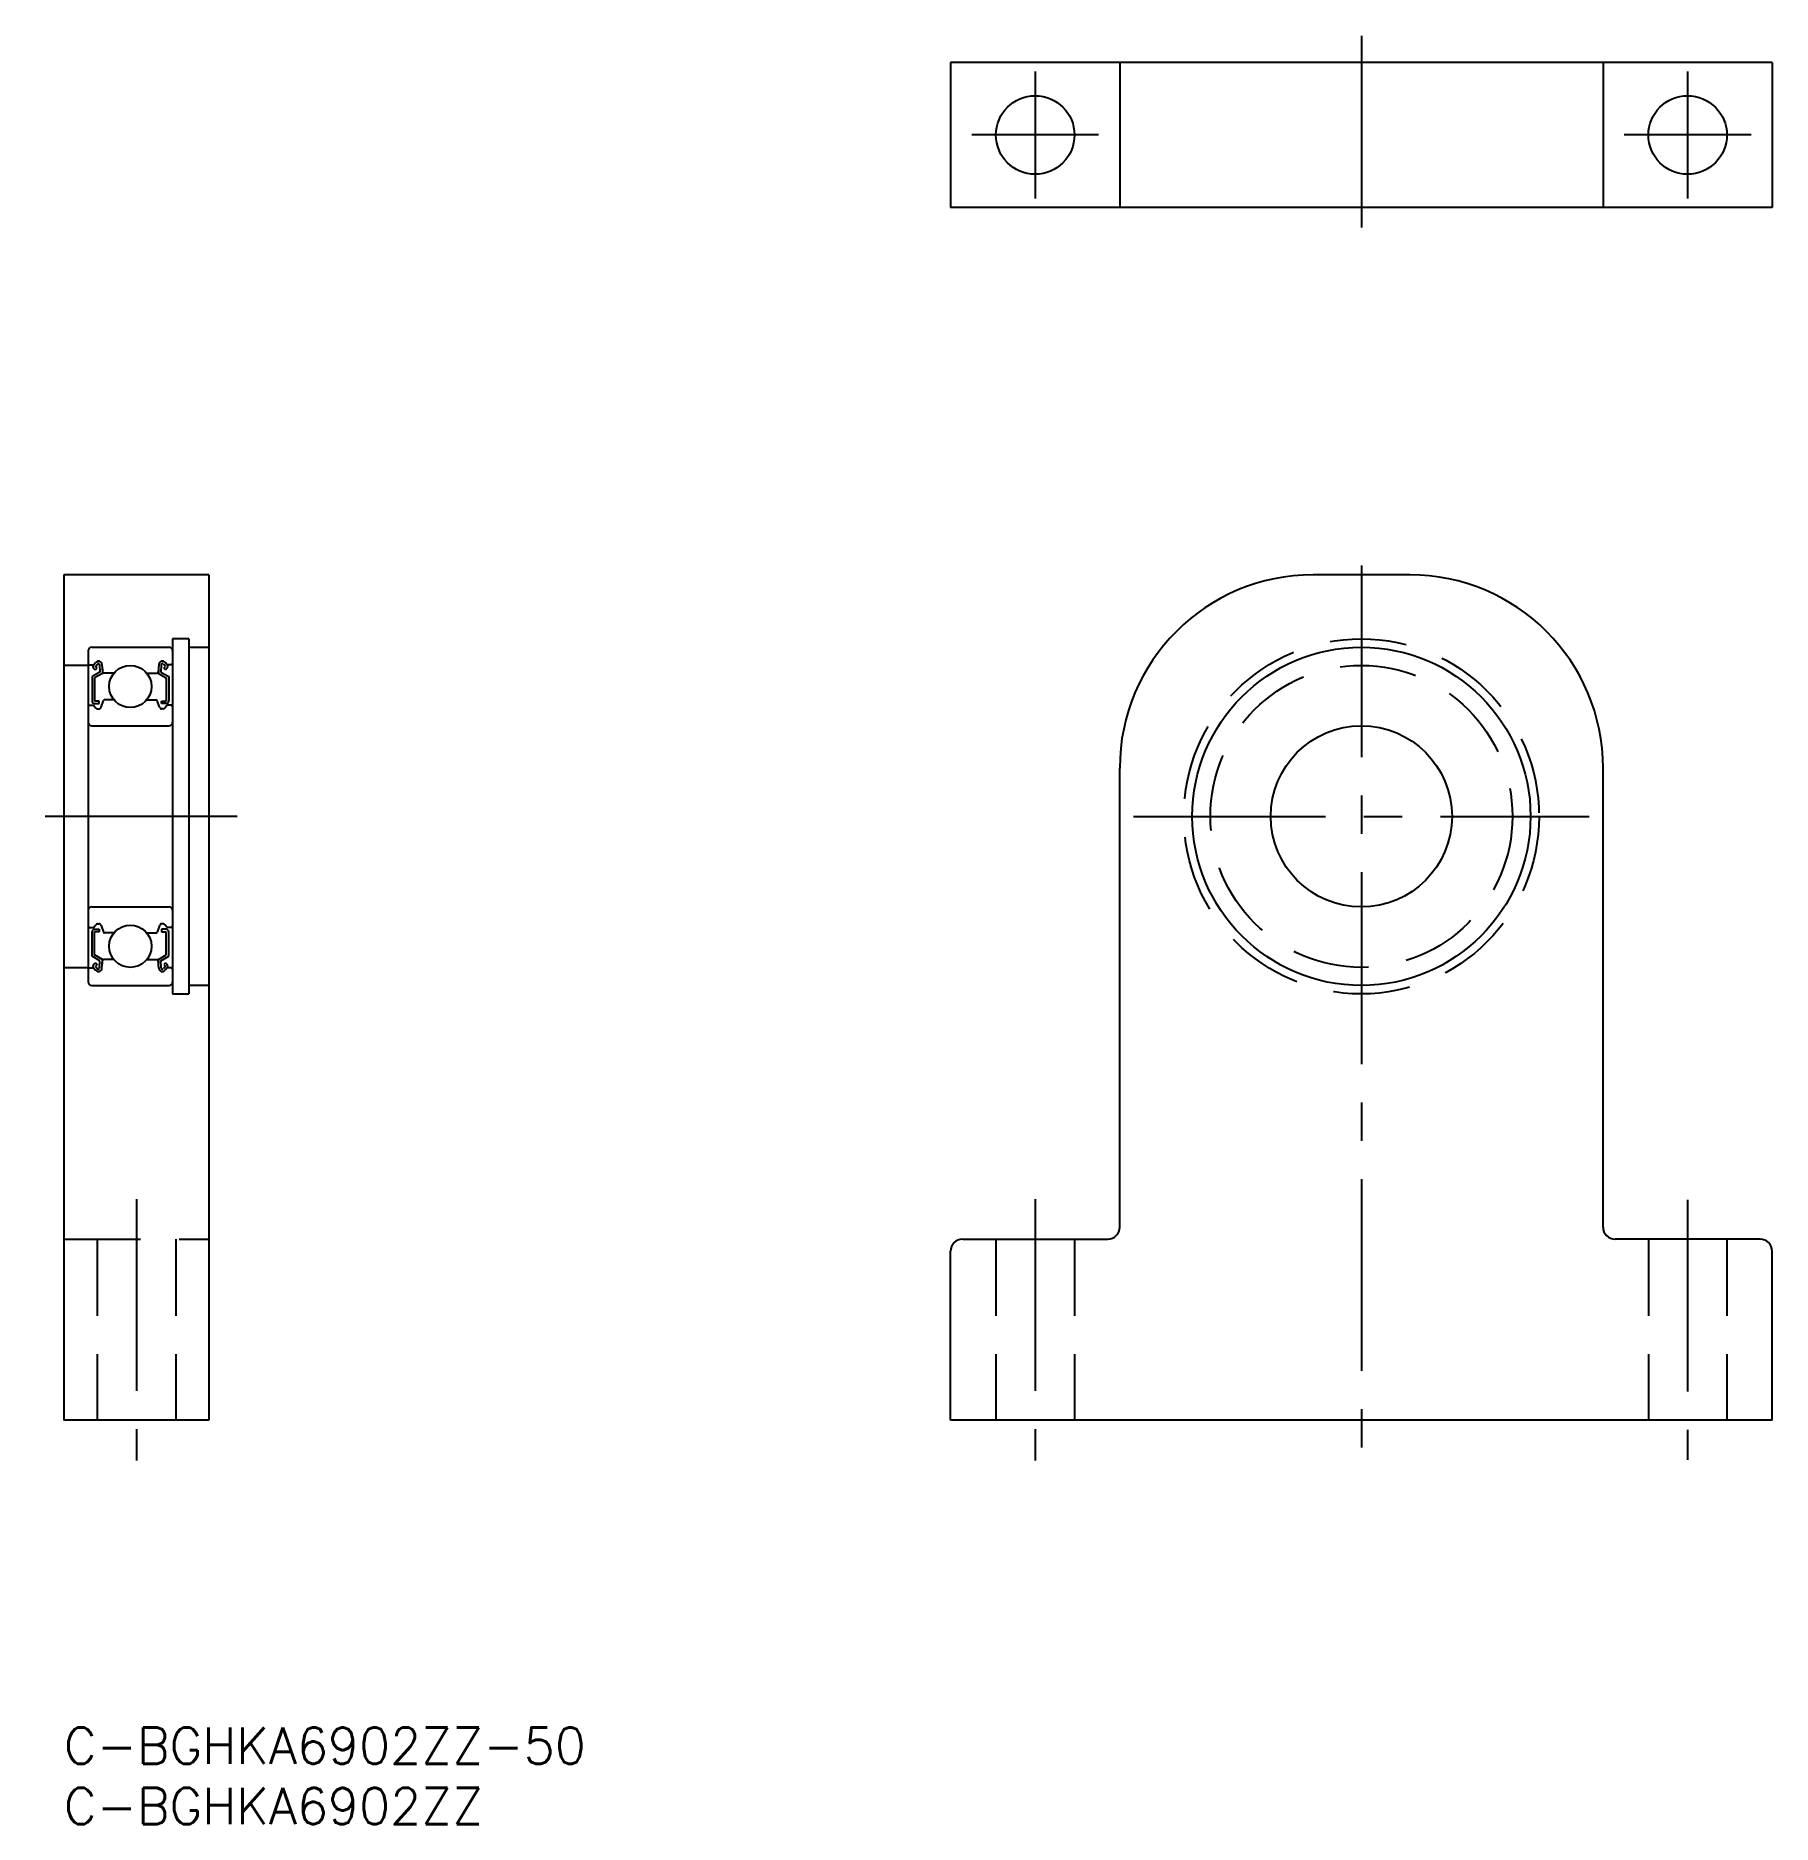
# Model space of a CAD drawing. Extents: x -2 to 141, y -8 to 140.
import ezdxf
from ezdxf.enums import TextEntityAlignment as Align

# ---------------------------------------------------------------- set-up
doc = ezdxf.new("R2010")
doc.units = 0
doc.header["$LTSCALE"] = 0.5
doc.linetypes.add('CENTER', pattern=[50.8, 31.75, -6.35, 6.35, -6.35])
doc.linetypes.add('DASHED', pattern=[19.05, 12.7, -6.35])
doc.layers.get('0').update_dxf_attribs({"linetype": 'CONTINUOUS'})
doc.layers.add('CENTER', color=1, linetype='CENTER')
doc.styles.get("Standard").update_dxf_attribs({"font": 'txt.shx', "height": 3, "bigfont": 'bigfont.shx'})

msp = doc.modelspace()

# ---------------------------------------------------------------- linework, layer by layer
at = {"color": 7, "linetype": 'CONTINUOUS'}
for p, q in [((73.39, 137.85), (73.39, 125.85)), ((141.39, 137.85), (73.39, 137.85)), ((87.39, 137.85), (87.39, 125.85)), ((127.39, 137.85), (127.39, 125.85)), ((141.39, 137.85), (141.39, 125.85)), ((141.39, 125.85), (73.39, 125.85)), ((0, 95.44), (0, 25.44)), ((12, 95.44), (0, 95.44)), ((12, 95.44), (12, 25.44)), ((111.39, 95.44), (103.39, 95.44)), ((2, 89.14), (2, 61.74)), ((2.3, 89.44), (8.7, 89.44)), ((9, 90.14), (9, 60.74)), ((10.35, 90.14), (9, 90.14)), ((10.35, 90.14), (10.35, 60.74)), ((10.35, 89.44), (12, 89.44)), ((2, 87.94), (0, 87.94)), ((2.1, 87.99), (2.46, 87.99)), ((2.98, 87.39), (2.33, 87.01)), ((2.45, 87.98), (2.62, 88.18)), ((2.6, 87.56), (2.46, 87.71)), ((2.6, 87.85), (2.77, 88.05)), ((2.74, 87.71), (2.6, 87.85)), ((2.6, 87.56), (2.74, 87.71)), ((2.95, 87.99), (2.98, 87.39)), ((3.15, 88.01), (3.2, 87.38)), ((3.18, 87.64), (3.18, 87.27)), ((7.85, 88.01), (7.8, 87.38)), ((7.82, 87.64), (7.82, 87.27)), ((8.05, 87.99), (8.02, 87.39)), ((8.02, 87.39), (8.67, 87.01)), ((8.4, 87.85), (8.23, 88.05)), ((8.26, 87.71), (8.4, 87.85)), ((8.4, 87.56), (8.26, 87.71)), ((8.55, 87.98), (8.38, 88.18)), ((8.4, 87.56), (8.54, 87.71)), ((8.9, 87.99), (8.54, 87.99)), ((2.33, 87.01), (2.33, 84.99)), ((3.18, 87.27), (2.53, 86.9)), ((2.53, 86.9), (2.53, 84.99)), ((4.14, 87.29), (3.3, 87.29)), ((6.86, 87.29), (7.7, 87.29)), ((7.82, 87.27), (8.47, 86.9)), ((8.47, 86.9), (8.47, 84.99)), ((8.67, 87.01), (8.67, 84.99)), ((2.1, 84.64), (2.45, 84.64)), ((2.45, 84.64), (2.64, 84.41)), ((2.93, 84.99), (2.53, 84.99)), ((2.53, 84.79), (2.93, 84.79)), ((2.93, 84.79), (2.93, 84.99)), ((3.08, 84.47), (3.28, 85.02)), ((4.14, 85.09), (3.37, 85.09)), ((6.86, 85.09), (7.63, 85.09)), ((7.92, 84.47), (7.72, 85.02)), ((8.07, 84.99), (8.47, 84.99)), ((8.07, 84.79), (8.07, 84.99)), ((8.47, 84.79), (8.07, 84.79)), ((8.55, 84.64), (8.36, 84.41)), ((8.9, 84.64), (8.55, 84.64)), ((2.3, 82.94), (8.7, 82.94)), ((2.79, 84.34), (2.89, 84.34)), ((8.21, 84.34), (8.11, 84.34)), ((87.39, 41.44), (87.39, 79.44)), ((127.39, 41.44), (127.39, 79.44)), ((2.3, 67.94), (8.7, 67.94)), ((2.1, 66.24), (2.45, 66.24)), ((2.33, 63.86), (2.33, 65.89)), ((2.45, 66.24), (2.64, 66.47)), ((2.53, 66.09), (2.93, 66.09)), ((2.53, 63.98), (2.53, 65.89)), ((2.93, 65.89), (2.53, 65.89)), ((2.79, 66.54), (2.89, 66.54)), ((2.93, 66.09), (2.93, 65.89)), ((3.08, 66.41), (3.28, 65.86)), ((4.14, 65.79), (3.37, 65.79)), ((6.86, 65.79), (7.63, 65.79)), ((7.92, 66.41), (7.72, 65.86)), ((8.47, 66.09), (8.07, 66.09)), ((8.07, 66.09), (8.07, 65.89)), ((8.07, 65.89), (8.47, 65.89)), ((8.21, 66.54), (8.11, 66.54)), ((8.55, 66.24), (8.36, 66.47)), ((8.47, 63.98), (8.47, 65.89)), ((8.9, 66.24), (8.55, 66.24)), ((8.67, 63.86), (8.67, 65.89)), ((2.98, 63.49), (2.33, 63.86)), ((3.18, 63.6), (2.53, 63.98)), ((7.82, 63.6), (8.47, 63.98)), ((8.02, 63.49), (8.67, 63.86)), ((0, 62.94), (2, 62.94)), ((2.1, 62.89), (2.46, 62.89)), ((2.45, 62.9), (2.62, 62.7)), ((2.6, 63.31), (2.46, 63.17)), ((2.6, 63.31), (2.74, 63.17)), ((2.74, 63.17), (2.6, 63.03)), ((2.6, 63.03), (2.77, 62.83)), ((2.95, 62.89), (2.98, 63.49)), ((3.15, 62.87), (3.2, 63.5)), ((3.18, 63.24), (3.18, 63.6)), ((4.14, 63.59), (3.3, 63.59)), ((6.86, 63.59), (7.7, 63.59)), ((7.85, 62.87), (7.8, 63.5)), ((7.82, 63.24), (7.82, 63.6)), ((8.05, 62.89), (8.02, 63.49)), ((8.4, 63.03), (8.23, 62.83)), ((8.4, 63.31), (8.26, 63.17)), ((8.26, 63.17), (8.4, 63.03)), ((8.55, 62.9), (8.38, 62.7)), ((8.4, 63.31), (8.54, 63.17)), ((8.9, 62.89), (8.54, 62.89)), ((2.3, 61.44), (8.7, 61.44)), ((9, 60.74), (10.35, 60.74)), ((12, 61.44), (10.35, 61.44)), ((74.39, 40.44), (86.39, 40.44)), ((140.39, 40.44), (128.39, 40.44)), ((73.39, 25.44), (73.39, 39.44)), ((141.39, 25.44), (141.39, 39.44)), ((12, 25.44), (0, 25.44)), ((141.39, 25.44), (73.39, 25.44))]:
    msp.add_line(p, q, dxfattribs=at)
at = {"color": 3, "linetype": 'DASHED'}
for p, q in [((0, 40.44), (12, 40.44)), ((2.75, 40.44), (2.75, 25.44)), ((9.25, 40.44), (9.25, 25.44)), ((77.14, 40.44), (77.14, 25.44)), ((83.64, 40.44), (83.64, 25.44)), ((131.14, 40.44), (131.14, 25.44)), ((137.64, 40.44), (137.64, 25.44))]:
    msp.add_line(p, q, dxfattribs=at)
at = {"color": 7, "linetype": 'CONTINUOUS'}
for centre, radius in [((80.39, 131.85), 3.25), ((134.39, 131.85), 3.25), ((107.39, 75.44), 14), ((5.5, 86.19), 1.75), ((107.39, 75.44), 7.5), ((5.5, 64.69), 1.75)]:
    msp.add_circle(centre, radius, dxfattribs=at)
at = {"color": 3, "linetype": 'DASHED'}
for radius in [14.7, 12.5]:
    msp.add_circle((107.39, 75.44), radius, dxfattribs=at)
at = {"color": 7, "linetype": 'CONTINUOUS'}
for centre, radius, start, end in [((103.39, 79.44), 16, 90, 180), ((111.39, 79.44), 16, 0, 90), ((2.3, 89.14), 0.3, 90, 180), ((8.7, 89.14), 0.3, 0, 90), ((2.1, 88.09), 0.1, 180, 270), ((2.6, 87.85), 0.2, 140.1364, 224.998), ((2.85, 87.99), 0.3, 4.9347, 140.1364), ((2.85, 87.99), 0.1, 3.1017, 139.9503), ((3.3, 87.39), 0.1, 184.9347, 270), ((7.7, 87.39), 0.1, 270, 355.0653), ((8.15, 87.99), 0.3, 39.8636, 175.0653), ((8.15, 87.99), 0.1, 40.0497, 176.8983), ((8.4, 87.85), 0.2, 315.002, 39.8636), ((8.9, 88.09), 0.1, 270, 0), ((2.1, 84.54), 0.1, 90, 180), ((2.53, 84.99), 0.2, 180, 270), ((2.79, 84.54), 0.2, 219.9772, 270), ((2.89, 84.54), 0.2, 270, 339.9926), ((3.37, 84.99), 0.1, 90, 159.9926), ((7.63, 84.99), 0.1, 20.0074, 90), ((8.11, 84.54), 0.2, 200.0074, 270), ((8.21, 84.54), 0.2, 270, 320.0228), ((8.47, 84.99), 0.2, 270, 0), ((8.9, 84.54), 0.1, 0, 90), ((2.3, 83.24), 0.3, 180, 270), ((8.7, 83.24), 0.3, 270, 0), ((2.3, 67.64), 0.3, 90, 180), ((8.7, 67.64), 0.3, 0, 90), ((2.1, 66.34), 0.1, 180, 270), ((2.53, 65.89), 0.2, 90, 180), ((2.79, 66.34), 0.2, 90, 140.0228), ((2.89, 66.34), 0.2, 20.0074, 90), ((3.37, 65.89), 0.1, 200.0074, 270), ((7.63, 65.89), 0.1, 270, 339.9926), ((8.11, 66.34), 0.2, 90, 159.9926), ((8.21, 66.34), 0.2, 39.9772, 90), ((8.47, 65.89), 0.2, 0, 90), ((8.9, 66.34), 0.1, 270, 0), ((2.1, 62.79), 0.1, 90, 180), ((2.6, 63.03), 0.2, 135.002, 219.8636), ((2.85, 62.89), 0.3, 219.8636, 355.0653), ((2.85, 62.89), 0.1, 220.0497, 356.8983), ((3.3, 63.49), 0.1, 90, 175.0653), ((7.7, 63.49), 0.1, 4.9347, 90), ((8.15, 62.89), 0.3, 184.9347, 320.1364), ((8.15, 62.89), 0.1, 183.1017, 319.9503), ((8.4, 63.03), 0.2, 320.1364, 44.998), ((8.9, 62.79), 0.1, 0, 90), ((2.3, 61.74), 0.3, 180, 270), ((8.7, 61.74), 0.3, 270, 0), ((74.39, 39.44), 1, 90, 180), ((86.39, 41.44), 1, 270, 0), ((128.39, 41.44), 1, 180, 270), ((140.39, 39.44), 1, 0, 90)]:
    msp.add_arc(centre, radius, start, end, dxfattribs=at)
at = {"layer": 'CENTER', "color": 1, "linetype": 'CENTER'}
for p, q in [((107.39, 140.06), (107.39, 123.64)), ((80.39, 137.1), (80.39, 126.6)), ((134.39, 137.1), (134.39, 126.6)), ((85.64, 131.85), (75.14, 131.85)), ((139.64, 131.85), (129.14, 131.85)), ((107.39, 96.21), (107.39, 22.41)), ((14.33, 75.44), (-2.33, 75.44)), ((88.54, 75.44), (126.24, 75.44)), ((6, 43.76), (6, 22.12)), ((80.39, 43.76), (80.39, 22.12)), ((134.39, 43.7), (134.39, 22.18))]:
    msp.add_line(p, q, dxfattribs=at)

# ---------------------------------------------------------------- texts
at = {"color": 7, "linetype": 'CONTINUOUS'}
for s, p in [('C-BGHKA6902ZZ-50', (0, 0)), ('C-BGHKA6902ZZ', (0, -5))]:
    msp.add_text(s, height=3, dxfattribs=at).set_placement(p, align=Align.TOP_LEFT)

doc.saveas('drawing.dxf')
